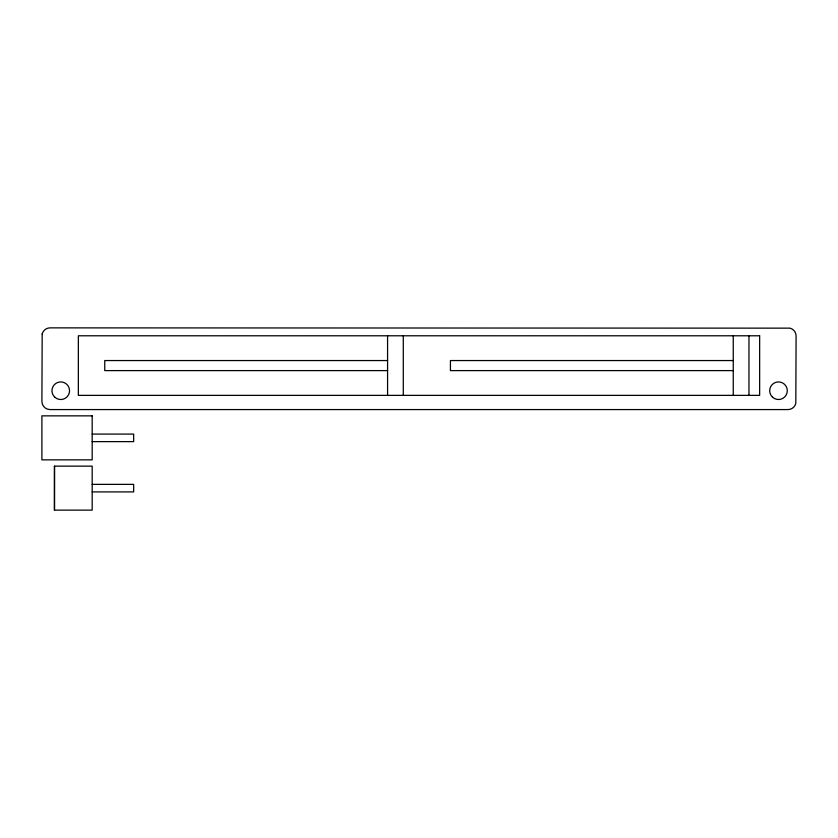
<?xml version="1.0" encoding="UTF-8"?>
<svg xmlns="http://www.w3.org/2000/svg" width="838" height="838" viewBox="0 0 838 838"><rect width="100%" height="100%" fill="white"/><g stroke="black" fill="none" stroke-linecap="round" stroke-linejoin="round"><path stroke-width="1.26" d="M54.47 510.133L54.512 466.138L92.18 466.138L92.18 510.133L54.47 510.133L54.47 466.138M387.575 360.55L104.75 360.55L104.75 370.606L387.575 370.606M733.25 360.55L450.425 360.55L450.425 370.606L733.25 370.606M92.18 434.084L133.661 434.084L133.661 441.626L92.18 441.626M92.18 484.364L133.661 484.364L133.661 491.906L92.18 491.906M748.963 335.787L748.963 395.368M733.25 335.787L733.25 395.368M403.288 335.787L403.288 395.368M387.575 335.787L387.575 395.368M42.183 333.922L41.9 401.402A8.171 8.171 0 0 0 50.071 409.573L787.93 409.573A8.171 8.171 0 0 0 795.817 403.518L796.1 336.038A8.171 8.171 0 0 0 790.035 328.15L50.071 327.868A8.171 8.171 0 0 0 42.183 333.922M759.647 335.787L78.353 335.787L78.353 395.368L759.647 395.368L759.647 335.787M92.18 415.858L41.9 415.858L41.9 459.853L92.18 459.853L92.18 415.858M54.92 397.306A8.799 8.799 0 0 0 69.376 392.477A8.799 8.799 0 0 0 57.969 382.369A8.799 8.799 0 0 0 54.92 397.306M772.531 397.181A8.799 8.799 0 0 0 787.081 392.655A8.799 8.799 0 0 0 775.883 382.317A8.799 8.799 0 0 0 772.531 397.181"/></g></svg>
